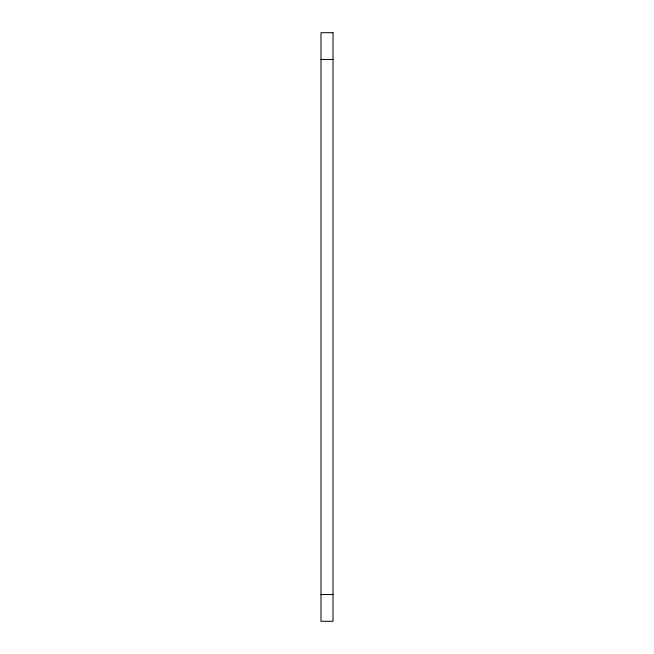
<?xml version="1.0" encoding="UTF-8"?>
<svg xmlns="http://www.w3.org/2000/svg" width="654" height="654" viewBox="0 0 654 654"><rect width="100%" height="100%" fill="white"/><g stroke="black" fill="none" stroke-linecap="round" stroke-linejoin="round"><path stroke-width="0.98" d="M320.983 59.457L333.017 59.457M320.983 594.543L333.017 594.543M333.017 32.7L320.983 32.7L320.983 621.3L333.017 621.3L333.017 32.7"/></g></svg>
